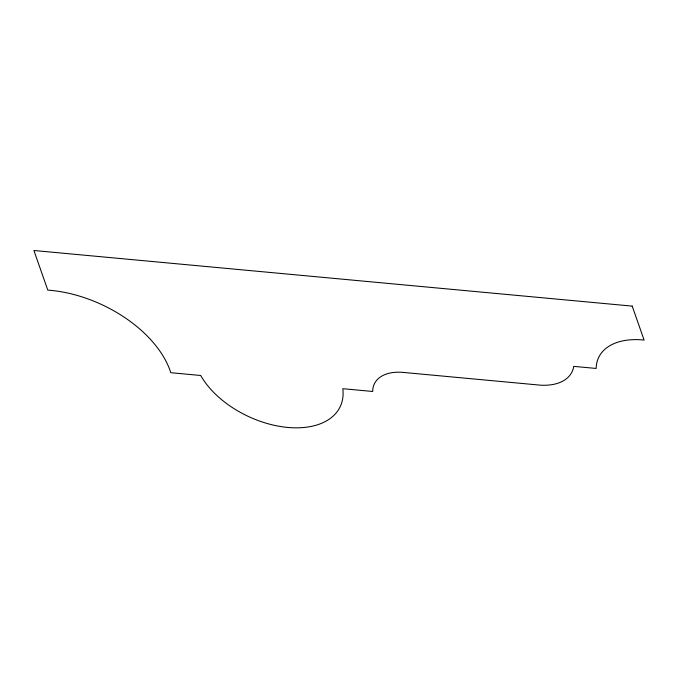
<?xml version="1.0" encoding="UTF-8"?>
<svg xmlns="http://www.w3.org/2000/svg" width="678" height="678" viewBox="0 0 678 678"><rect width="100%" height="100%" fill="white"/><g stroke="black" fill="none" stroke-linecap="round" stroke-linejoin="round"><path stroke-width="1.02" d="M632.201 306.117L33.9 250.496L47.782 290.108A103.946 62.995 25.1 0 1 170.788 372.705L200.705 375.485A79.216 48.002 25.1 0 0 287.642 427.428A79.216 48.002 25.1 0 0 342.805 388.697L372.714 391.477A43.858 26.578 25.1 0 1 402.173 372.315L536.798 384.833A50.697 30.722 25.1 0 0 573.732 366.366L596.174 368.451A66.927 40.561 25.1 0 1 644.1 340.068L632.201 306.117"/></g></svg>
